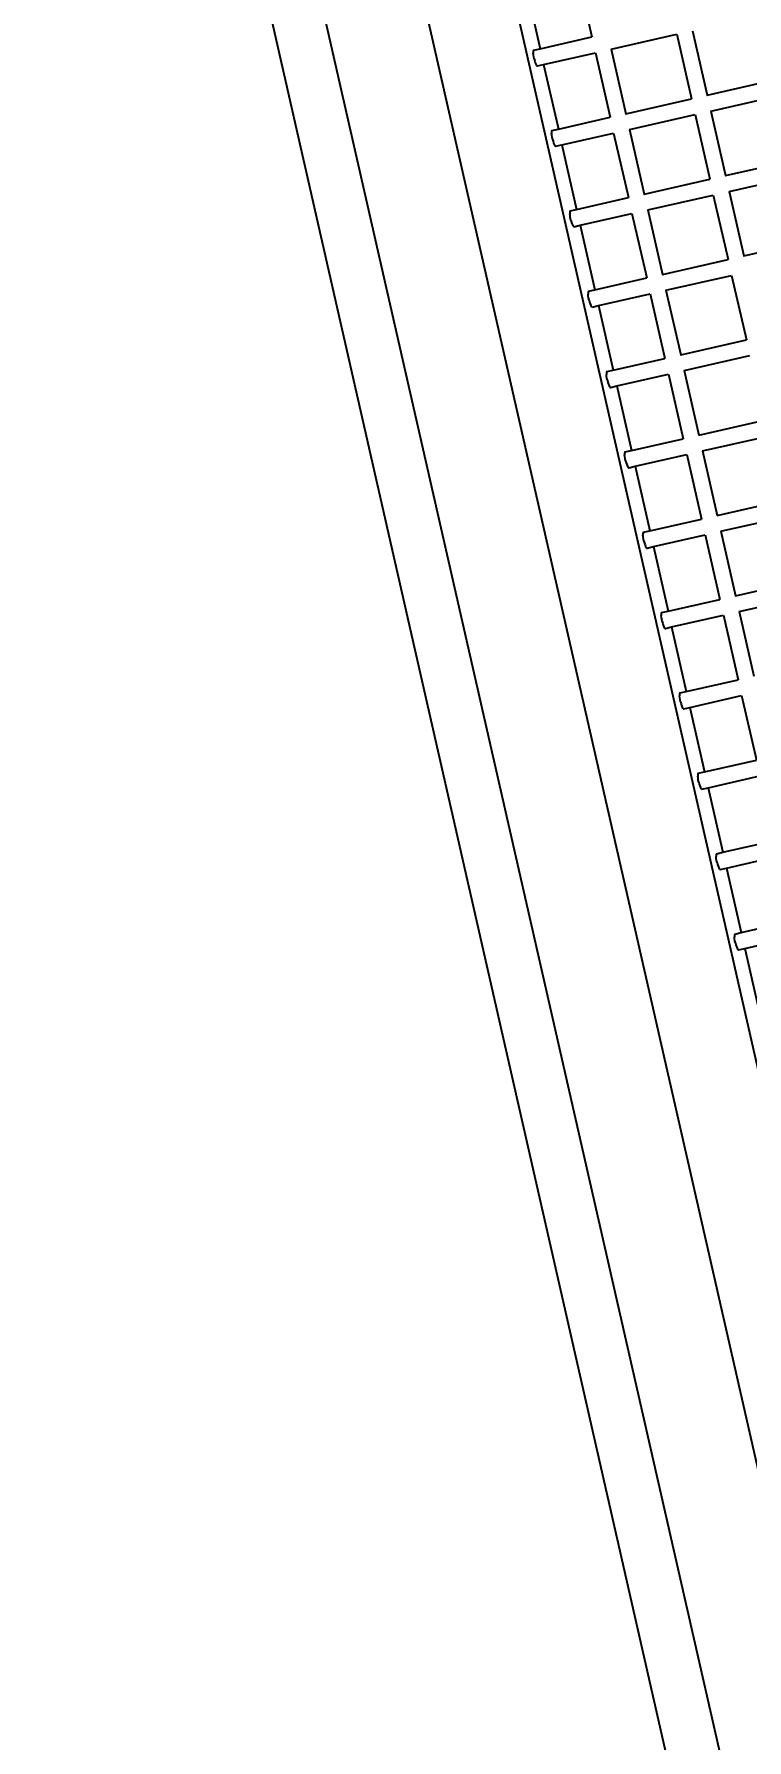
# Model space of a CAD drawing. Header units: inches. Extents: x -1841 to -80, y -100 to 1021.
# Drawn here: x -463.714 to -463.329, y 568.249 to 569.17 of the extents above; entities that cross this region are included whole.
import ezdxf

# ---------------------------------------------------------------- set-up
doc = ezdxf.new("R2010")
doc.units = ezdxf.units.IN
doc.header["$MEASUREMENT"] = 0
doc.layers.add('Edges', color=7, linetype='Continuous')
doc.styles.get("Standard").update_dxf_attribs({"font": 'arial.ttf'})

# ---------------------------------------------------------------- blocks, each defined once
blk = doc.blocks.new('infrared patio heater fr')
at = {"layer": 'Edges'}
for p, q in [((-9.74, -7.009), (-9.74, -6.182)), ((-9.541, -7.009), (-9.541, -6.182)), ((-8.727, -7.009), (-8.727, -6.182)), ((-8.527, -7.009), (-8.527, -6.182)), ((-7.714, -7.009), (-7.714, -6.182)), ((-10.554, -7.009), (-9.74, -7.009)), ((-9.74, -7.012), (-9.74, -7.009)), ((-9.541, -7.009), (-8.727, -7.009)), ((-8.727, -7.012), (-8.727, -7.009)), ((-8.527, -7.009), (-7.714, -7.009)), ((-7.714, -7.012), (-7.714, -7.009)), ((-10.554, -7.208), (-9.74, -7.207)), ((-10.554, -8.035), (-10.554, -7.208)), ((-9.74, -8.035), (-9.74, -7.207)), ((-9.541, -7.208), (-8.727, -7.207)), ((-9.541, -8.035), (-9.541, -7.208)), ((-8.727, -8.035), (-8.727, -7.207)), ((-8.527, -7.208), (-7.714, -7.207)), ((-8.527, -8.035), (-8.527, -7.208)), ((-7.714, -8.035), (-7.714, -7.207)), ((-7.514, -7.208), (-6.7, -7.207)), ((-7.514, -8.035), (-7.514, -7.208)), ((-6.7, -8.035), (-6.7, -7.207)), ((-6.501, -8.035), (-6.501, -7.208)), ((-5.687, -8.035), (-5.687, -7.207)), ((-5.487, -8.035), (-5.487, -7.208)), ((-4.674, -8.035), (-4.674, -7.207)), ((-4.474, -8.035), (-4.474, -7.208)), ((-3.66, -8.035), (-3.66, -7.207)), ((-3.461, -8.035), (-3.461, -7.208)), ((-10.554, -8.035), (-9.74, -8.035)), ((-9.74, -8.038), (-9.74, -8.035)), ((-9.541, -8.035), (-8.727, -8.035)), ((-8.727, -8.038), (-8.727, -8.035)), ((-8.527, -8.035), (-7.714, -8.035)), ((-7.714, -8.038), (-7.714, -8.035)), ((-7.514, -8.035), (-6.7, -8.035)), ((-6.7, -8.038), (-6.7, -8.035)), ((-6.501, -8.035), (-5.687, -8.035)), ((-5.687, -8.038), (-5.687, -8.035)), ((-5.487, -8.035), (-4.674, -8.035)), ((-4.674, -8.038), (-4.674, -8.035)), ((-4.474, -8.035), (-3.66, -8.035)), ((-3.66, -8.038), (-3.66, -8.035)), ((-3.461, -8.035), (-2.647, -8.035)), ((-11.567, -8.234), (-10.754, -8.233)), ((-10.754, -8.886), (-10.754, -8.233)), ((-10.554, -8.234), (-9.74, -8.233)), ((-10.554, -8.886), (-10.554, -8.234)), ((-9.74, -8.886), (-9.74, -8.233)), ((-9.541, -8.234), (-8.727, -8.233)), ((-9.541, -8.886), (-9.541, -8.234)), ((-8.727, -8.886), (-8.727, -8.233)), ((-8.527, -8.234), (-7.714, -8.233)), ((-8.527, -8.886), (-8.527, -8.234)), ((-7.714, -8.886), (-7.714, -8.233)), ((-7.514, -8.234), (-6.7, -8.233)), ((-7.514, -8.886), (-7.514, -8.234)), ((-6.7, -8.886), (-6.7, -8.233)), ((-6.501, -8.234), (-5.687, -8.233)), ((-6.501, -8.886), (-6.501, -8.234)), ((-5.687, -8.886), (-5.687, -8.233)), ((-5.487, -8.234), (-4.674, -8.233)), ((-5.487, -8.886), (-5.487, -8.234)), ((-4.674, -8.886), (-4.674, -8.233)), ((-4.474, -8.234), (-3.66, -8.233)), ((-4.474, -8.886), (-4.474, -8.234)), ((-3.66, -8.886), (-3.66, -8.233)), ((-3.461, -8.234), (-2.647, -8.233)), ((-3.461, -8.886), (-3.461, -8.234)), ((-2.647, -8.886), (-2.647, -8.233)), ((-2.447, -8.234), (-1.634, -8.233)), ((-2.447, -8.886), (-2.447, -8.234)), ((-1.634, -8.886), (-1.634, -8.233)), ((-1.434, -8.886), (-1.434, -8.234)), ((-0.62, -8.886), (-0.62, -8.233)), ((-0.421, -8.886), (-0.421, -8.234)), ((0.393, -8.886), (0.393, -8.233)), ((0.593, -8.886), (0.593, -8.234)), ((-11.567, -8.886), (-10.754, -8.886)), ((-11.567, -8.886), (-10.754, -8.886)), ((-10.754, -8.968), (-10.754, -8.886)), ((-10.754, -8.968), (-10.748, -8.972)), ((-10.748, -8.972), (-10.737, -8.976)), ((-10.737, -8.976), (-10.719, -8.98)), ((-10.698, -8.982), (-10.719, -8.98)), ((-10.673, -8.984), (-10.698, -8.982)), ((-10.647, -8.984), (-10.673, -8.984)), ((-10.647, -8.984), (-10.621, -8.983)), ((-10.621, -8.983), (-10.598, -8.981)), ((-10.598, -8.981), (-10.578, -8.978)), ((-10.578, -8.978), (-10.564, -8.974)), ((-10.564, -8.974), (-10.556, -8.97)), ((-10.556, -8.97), (-10.554, -8.965)), ((-10.554, -8.886), (-9.74, -8.886)), ((-10.554, -8.965), (-10.554, -8.886)), ((-10.554, -8.886), (-9.74, -8.886)), ((-9.74, -8.968), (-9.74, -8.886)), ((-9.74, -8.968), (-9.735, -8.972)), ((-9.735, -8.972), (-9.723, -8.976)), ((-9.723, -8.976), (-9.706, -8.98)), ((-9.684, -8.982), (-9.706, -8.98)), ((-9.66, -8.984), (-9.684, -8.982)), ((-9.634, -8.984), (-9.66, -8.984)), ((-9.634, -8.984), (-9.608, -8.983)), ((-9.608, -8.983), (-9.585, -8.981)), ((-9.585, -8.981), (-9.565, -8.978)), ((-9.565, -8.978), (-9.551, -8.974)), ((-9.551, -8.974), (-9.542, -8.97)), ((-9.542, -8.97), (-9.541, -8.965)), ((-9.541, -8.886), (-8.727, -8.886)), ((-9.541, -8.965), (-9.541, -8.886)), ((-9.541, -8.886), (-8.727, -8.886)), ((-8.727, -8.968), (-8.727, -8.886)), ((-8.727, -8.968), (-8.722, -8.972)), ((-8.722, -8.972), (-8.71, -8.976)), ((-8.71, -8.976), (-8.693, -8.98)), ((-8.671, -8.982), (-8.693, -8.98)), ((-8.646, -8.984), (-8.671, -8.982)), ((-8.62, -8.984), (-8.646, -8.984)), ((-8.62, -8.984), (-8.595, -8.983)), ((-8.595, -8.983), (-8.571, -8.981)), ((-8.571, -8.981), (-8.552, -8.978)), ((-8.552, -8.978), (-8.537, -8.974)), ((-8.537, -8.974), (-8.529, -8.97)), ((-8.529, -8.97), (-8.527, -8.965)), ((-8.527, -8.886), (-7.714, -8.886)), ((-8.527, -8.965), (-8.527, -8.886)), ((-8.527, -8.886), (-7.714, -8.886)), ((-7.714, -8.968), (-7.714, -8.886)), ((-7.714, -8.968), (-7.708, -8.972)), ((-7.708, -8.972), (-7.697, -8.976)), ((-7.697, -8.976), (-7.679, -8.98)), ((-7.658, -8.982), (-7.679, -8.98)), ((-7.633, -8.984), (-7.658, -8.982)), ((-7.607, -8.984), (-7.633, -8.984)), ((-7.607, -8.984), (-7.581, -8.983)), ((-7.581, -8.983), (-7.558, -8.981)), ((-7.558, -8.981), (-7.538, -8.978)), ((-7.538, -8.978), (-7.524, -8.974)), ((-7.524, -8.974), (-7.516, -8.97)), ((-7.516, -8.97), (-7.514, -8.965)), ((-7.514, -8.886), (-6.7, -8.886)), ((-7.514, -8.965), (-7.514, -8.886)), ((-7.514, -8.886), (-6.7, -8.886)), ((-6.7, -8.968), (-6.7, -8.886)), ((-6.7, -8.968), (-6.695, -8.972)), ((-6.695, -8.972), (-6.683, -8.976)), ((-6.683, -8.976), (-6.666, -8.98)), ((-6.644, -8.982), (-6.666, -8.98)), ((-6.62, -8.984), (-6.644, -8.982)), ((-6.594, -8.984), (-6.62, -8.984)), ((-6.594, -8.984), (-6.568, -8.983)), ((-6.568, -8.983), (-6.545, -8.981)), ((-6.545, -8.981), (-6.525, -8.978)), ((-6.525, -8.978), (-6.511, -8.974)), ((-6.511, -8.974), (-6.502, -8.97)), ((-6.502, -8.97), (-6.501, -8.965)), ((-6.501, -8.886), (-5.687, -8.886)), ((-6.501, -8.965), (-6.501, -8.886)), ((-6.501, -8.886), (-5.687, -8.886)), ((-5.687, -8.968), (-5.687, -8.886)), ((-5.687, -8.968), (-5.682, -8.972)), ((-5.682, -8.972), (-5.67, -8.976)), ((-5.67, -8.976), (-5.653, -8.98)), ((-5.631, -8.982), (-5.653, -8.98)), ((-5.606, -8.984), (-5.631, -8.982)), ((-5.58, -8.984), (-5.606, -8.984)), ((-5.58, -8.984), (-5.555, -8.983)), ((-5.555, -8.983), (-5.531, -8.981)), ((-5.531, -8.981), (-5.512, -8.978)), ((-5.512, -8.978), (-5.497, -8.974)), ((-5.497, -8.974), (-5.489, -8.97)), ((-5.489, -8.97), (-5.487, -8.965)), ((-5.487, -8.886), (-4.674, -8.886)), ((-5.487, -8.965), (-5.487, -8.886)), ((-5.487, -8.886), (-4.674, -8.886)), ((-4.674, -8.968), (-4.674, -8.886)), ((-4.674, -8.968), (-4.668, -8.972)), ((-4.668, -8.972), (-4.657, -8.976)), ((-4.657, -8.976), (-4.639, -8.98)), ((-4.618, -8.982), (-4.639, -8.98)), ((-4.593, -8.984), (-4.618, -8.982)), ((-4.567, -8.984), (-4.593, -8.984)), ((-4.567, -8.984), (-4.541, -8.983)), ((-4.541, -8.983), (-4.518, -8.981)), ((-4.518, -8.981), (-4.498, -8.978)), ((-4.498, -8.978), (-4.484, -8.974)), ((-4.484, -8.974), (-4.476, -8.97)), ((-4.476, -8.97), (-4.474, -8.965)), ((-4.474, -8.886), (-3.66, -8.886)), ((-4.474, -8.965), (-4.474, -8.886)), ((-4.474, -8.886), (-3.66, -8.886)), ((-3.66, -8.968), (-3.66, -8.886)), ((-3.66, -8.968), (-3.655, -8.972)), ((-3.655, -8.972), (-3.643, -8.976)), ((-3.643, -8.976), (-3.626, -8.98)), ((-3.604, -8.982), (-3.626, -8.98)), ((-3.58, -8.984), (-3.604, -8.982)), ((-3.554, -8.984), (-3.58, -8.984)), ((-3.554, -8.984), (-3.528, -8.983)), ((-3.528, -8.983), (-3.505, -8.981)), ((-3.505, -8.981), (-3.485, -8.978)), ((-3.485, -8.978), (-3.471, -8.974)), ((-3.471, -8.974), (-3.462, -8.97)), ((-3.462, -8.97), (-3.461, -8.965)), ((-3.461, -8.886), (-2.647, -8.886)), ((-3.461, -8.965), (-3.461, -8.886)), ((-3.461, -8.886), (-2.647, -8.886)), ((-2.647, -8.968), (-2.647, -8.886)), ((-2.647, -8.968), (-2.642, -8.972)), ((-2.642, -8.972), (-2.63, -8.976)), ((-2.63, -8.976), (-2.613, -8.98)), ((-2.591, -8.982), (-2.613, -8.98)), ((-2.566, -8.984), (-2.591, -8.982)), ((-2.54, -8.984), (-2.566, -8.984)), ((-2.54, -8.984), (-2.515, -8.983)), ((-2.515, -8.983), (-2.491, -8.981)), ((-2.491, -8.981), (-2.472, -8.978)), ((-2.472, -8.978), (-2.457, -8.974)), ((-2.457, -8.974), (-2.449, -8.97)), ((-2.449, -8.97), (-2.447, -8.965)), ((-2.447, -8.886), (-1.634, -8.886)), ((-2.447, -8.965), (-2.447, -8.886)), ((-2.447, -8.886), (-1.634, -8.886)), ((-1.634, -8.968), (-1.634, -8.886)), ((-1.634, -8.968), (-1.628, -8.972)), ((-1.628, -8.972), (-1.617, -8.976)), ((-1.617, -8.976), (-1.599, -8.98)), ((-1.578, -8.982), (-1.599, -8.98)), ((-1.553, -8.984), (-1.578, -8.982)), ((-1.527, -8.984), (-1.553, -8.984)), ((-1.527, -8.984), (-1.501, -8.983)), ((-1.501, -8.983), (-1.478, -8.981)), ((-1.478, -8.981), (-1.458, -8.978)), ((-1.458, -8.978), (-1.444, -8.974)), ((-1.444, -8.974), (-1.436, -8.97)), ((-1.436, -8.97), (-1.434, -8.965)), ((-1.434, -8.886), (-0.62, -8.886)), ((-1.434, -8.965), (-1.434, -8.886)), ((-1.434, -8.886), (-0.62, -8.886)), ((-0.62, -8.968), (-0.62, -8.886)), ((-0.62, -8.968), (-0.615, -8.972)), ((-0.615, -8.972), (-0.603, -8.976)), ((-0.603, -8.976), (-0.586, -8.98)), ((-0.564, -8.982), (-0.586, -8.98)), ((-0.54, -8.984), (-0.564, -8.982)), ((-0.514, -8.984), (-0.54, -8.984)), ((-0.514, -8.984), (-0.488, -8.983)), ((-0.488, -8.983), (-0.465, -8.981)), ((-0.465, -8.981), (-0.445, -8.978)), ((-0.445, -8.978), (-0.431, -8.974)), ((-0.431, -8.974), (-0.422, -8.97)), ((-0.422, -8.97), (-0.421, -8.965)), ((-0.421, -8.886), (0.393, -8.886)), ((-0.421, -8.965), (-0.421, -8.886)), ((-0.421, -8.886), (0.393, -8.886)), ((0.393, -8.968), (0.393, -8.886)), ((0.393, -8.968), (0.398, -8.972)), ((0.398, -8.972), (0.41, -8.976)), ((0.41, -8.976), (0.427, -8.98)), ((0.449, -8.982), (0.427, -8.98)), ((0.474, -8.984), (0.449, -8.982)), ((0.5, -8.984), (0.474, -8.984)), ((0.5, -8.984), (0.525, -8.983)), ((0.525, -8.983), (0.549, -8.981)), ((0.549, -8.981), (0.568, -8.978)), ((0.568, -8.978), (0.583, -8.974)), ((0.583, -8.974), (0.591, -8.97)), ((0.591, -8.97), (0.593, -8.965)), ((0.593, -8.886), (1.406, -8.886)), ((0.593, -8.965), (0.593, -8.886)), ((0.593, -8.886), (1.406, -8.886)), ((-38, -9.061), (38, -9.061)), ((-38, -9.061), (38, -9.061)), ((-40, -10.152), (40, -10.152)), ((-40, -11.382), (40, -11.382)), ((-50, -12.027), (50, -12.027))]:
    blk.add_line(p, q, dxfattribs=at)

msp = doc.modelspace()

# ---------------------------------------------------------------- block references
at = {"color": 7, "lineweight": 25, "xscale": 0.04390327370764167, "yscale": 0.04390327370764167, "zscale": 0.04390327370764167, "rotation": 282.8184996599286}
msp.add_blockref('infrared patio heater fr', (-462.9555, 568.78862), dxfattribs=at)

# ---------------------------------------------------------------- texts
at = {"color": 7, "lineweight": 25}
msp.add_text('BBH2', height=2.803334, rotation=285.72243, dxfattribs=at).set_placement((-468.84447, 570.91707))

doc.saveas('drawing.dxf')
